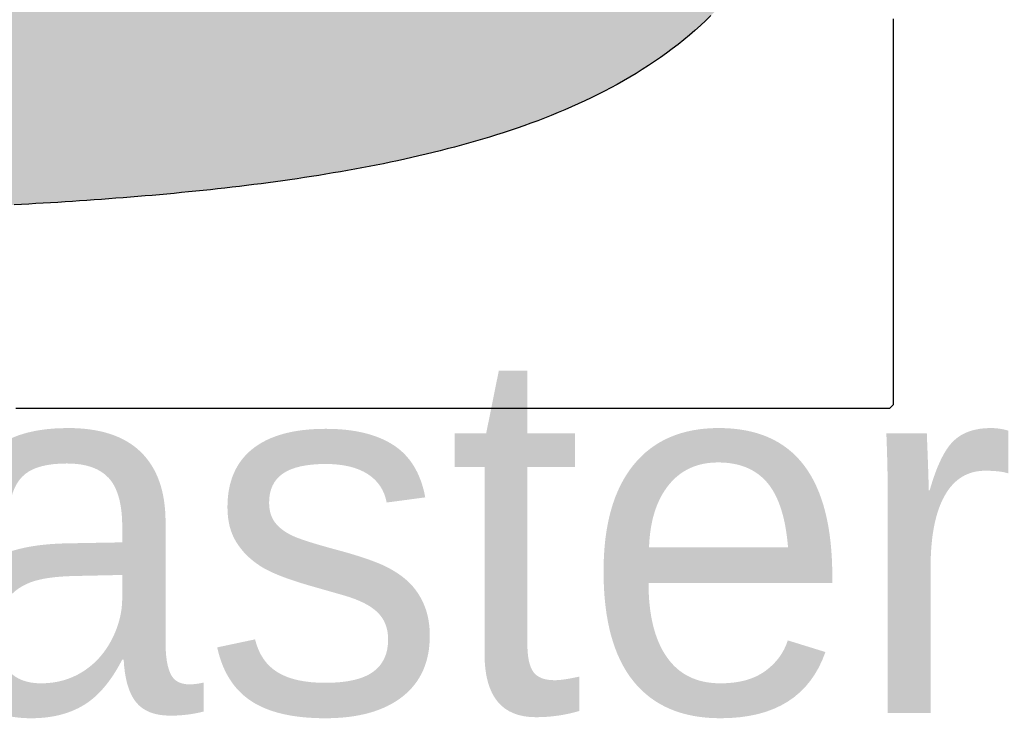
# Model space of a CAD drawing. Extents: x 0 to 591, y 0 to 1133.
# Drawn here: x 43.03 to 87.48, y 431.7 to 463.12 of the extents above; entities that cross this region are included whole.
import ezdxf

# ---------------------------------------------------------------- set-up
doc = ezdxf.new("R2010")
doc.units = 0
doc.layers.get('0').update_dxf_attribs({"lineweight": 0})

msp = doc.modelspace()

# ---------------------------------------------------------------- hatches: boundary and pattern name
at = {"true_color": 0x3333ff}
h = msp.add_hatch(color=256, dxfattribs=at)
h.dxf.hatch_style = 1
h.paths.add_polyline_path([(79.066, 474.459), (79.03, 474.133), (78.989, 473.808), (78.945, 473.483), (78.897, 473.159), (78.844, 472.835), (78.786, 472.512), (78.724, 472.19), (78.658, 471.869), (78.586, 471.549), (78.509, 471.231), (78.428, 470.913), (78.341, 470.597), (78.249, 470.282), (78.152, 469.969), (78.049, 469.658), (77.941, 469.348), (77.827, 469.041), (77.707, 468.736), (77.582, 468.433), (77.451, 468.132), (77.314, 467.834), (77.171, 467.539), (77.023, 467.247), (76.868, 466.958), (76.708, 466.672), (76.541, 466.389), (76.369, 466.11), (76.191, 465.835), (76.008, 465.563), (75.818, 465.296), (75.623, 465.032), (75.423, 464.773), (75.217, 464.518), (75.006, 464.267), (74.79, 464.02), (74.568, 463.779), (74.342, 463.541), (74.111, 463.309), (73.875, 463.081), (73.635, 462.857), (73.391, 462.639), (73.143, 462.425), (72.89, 462.216), (72.634, 462.011), (72.374, 461.811), (72.111, 461.616), (71.844, 461.425), (71.574, 461.239), (71.301, 461.058), (71.025, 460.88), (70.747, 460.707), (70.466, 460.539), (70.182, 460.374), (69.896, 460.214), (69.608, 460.058), (69.317, 459.906), (69.025, 459.757), (68.731, 459.613), (68.435, 459.472), (68.137, 459.334), (67.838, 459.201), (67.537, 459.071), (67.234, 458.944), (66.931, 458.82), (66.626, 458.7), (66.32, 458.582), (66.012, 458.468), (65.704, 458.357), (65.395, 458.249), (65.084, 458.143), (64.773, 458.04), (64.461, 457.94), (64.148, 457.842), (63.834, 457.747), (63.519, 457.655), (63.204, 457.565), (62.888, 457.477), (62.572, 457.391), (62.255, 457.308), (61.937, 457.227), (61.619, 457.147), (61.3, 457.07), (60.981, 456.995), (60.662, 456.922), (60.342, 456.85), (60.021, 456.781), (59.7, 456.713), (59.379, 456.647), (59.058, 456.583), (58.736, 456.52), (58.414, 456.459), (58.092, 456.399), (57.769, 456.341), (57.446, 456.284), (57.123, 456.229), (56.799, 456.175), (56.476, 456.123), (56.152, 456.072), (55.828, 456.022), (55.504, 455.973), (55.179, 455.926), (54.855, 455.88), (54.53, 455.835), (54.205, 455.791), (53.88, 455.748), (53.555, 455.707), (53.229, 455.666), (52.904, 455.627), (52.578, 455.588), (52.253, 455.55), (51.927, 455.514), (51.601, 455.478), (51.275, 455.443), (50.949, 455.409), (50.623, 455.376), (50.296, 455.344), (49.97, 455.313), (49.644, 455.282), (49.317, 455.252), (48.99, 455.223), (48.664, 455.195), (48.337, 455.168), (48.01, 455.141), (47.684, 455.115), (47.357, 455.089), (47.03, 455.064), (46.703, 455.04), (46.376, 455.017), (46.049, 454.994), (45.722, 454.972), (45.395, 454.95), (45.067, 454.929), (44.74, 454.908), (44.413, 454.888), (44.086, 454.869), (43.758, 454.85), (43.431, 454.831), (43.104, 454.813), (42.776, 454.796), (42.449, 454.779), (42.121, 454.762), (41.794, 454.746), (41.466, 454.731), (41.139, 454.715), (40.811, 454.701), (40.484, 454.686), (40.156, 454.672), (39.829, 454.659), (39.501, 454.646), (39.174, 454.633), (38.846, 454.62), (38.518, 454.608), (38.191, 454.597), (37.863, 454.585), (37.535, 454.574), (37.208, 454.564), (36.88, 454.553), (36.552, 454.543), (36.225, 454.533), (35.897, 454.524), (35.569, 454.515), (35.241, 454.506), (34.914, 454.497), (34.586, 454.489), (34.258, 454.48), (33.93, 454.473), (33.603, 454.465), (33.275, 454.458), (32.947, 454.45), (32.619, 454.444), (32.291, 454.437), (31.964, 454.43), (31.636, 454.424), (31.308, 454.418), (30.98, 454.412), (30.652, 454.407), (30.325, 454.401), (29.997, 454.396), (29.669, 454.391), (29.341, 454.386), (29.013, 454.381), (28.686, 454.376), (28.358, 454.372), (28.03, 454.368), (27.702, 454.364), (27.374, 454.36), (27.046, 454.356), (26.719, 454.352), (26.391, 454.349), (26.063, 454.345), (25.735, 454.342), (25.407, 454.339), (25.079, 454.336), (24.752, 454.333), (24.424, 454.33), (24.096, 454.327), (23.768, 454.325), (23.44, 454.322), (23.112, 454.32), (22.785, 454.317), (22.457, 454.315), (22.129, 454.313), (21.801, 454.311), (21.473, 454.309), (21.145, 454.307), (20.817, 454.305), (20.49, 454.303), (20.162, 454.302), (19.834, 454.3), (19.506, 454.299), (19.178, 454.297), (18.85, 454.296), (18.538, 454.374), (18.295, 454.59), (18.129, 454.872), (18.015, 455.179), (17.932, 455.497), (17.871, 455.819), (17.824, 456.143), (17.788, 456.469), (17.761, 456.796), (17.74, 457.123), (17.725, 457.45), (17.714, 457.778), (17.707, 458.106), (17.704, 458.434), (17.703, 458.762), (17.705, 459.089), (17.709, 459.417), (17.715, 459.745), (17.723, 460.073), (17.732, 460.4), (17.743, 460.728), (17.79, 461.034), (18.084, 461.179), (18.376, 461.326), (18.668, 461.476), (18.958, 461.628), (19.247, 461.783), (19.535, 461.94), (19.822, 462.099), (20.107, 462.261), (20.391, 462.425), (20.674, 462.59), (20.955, 462.759), (21.236, 462.929), (21.515, 463.101), (21.792, 463.275), (22.068, 463.452), (22.344, 463.63), (22.617, 463.811), (22.89, 463.993), (23.161, 464.177), (23.431, 464.364), (23.699, 464.552), (23.966, 464.742), (24.232, 464.934), (24.496, 465.128), (24.759, 465.323), (25.021, 465.521), (25.282, 465.72), (25.541, 465.921), (25.798, 466.124), (26.055, 466.328), (26.31, 466.534), (26.563, 466.742), (26.815, 466.952), (27.066, 467.163), (27.316, 467.375), (27.564, 467.59), (27.81, 467.806), (28.056, 468.023), (28.299, 468.243), (28.542, 468.463), (28.783, 468.686), (29.022, 468.91), (29.26, 469.135), (29.497, 469.362), (29.732, 469.59), (29.966, 469.82), (30.199, 470.051), (30.429, 470.284), (30.659, 470.518), (30.887, 470.754), (31.113, 470.991), (31.338, 471.229), (31.562, 471.469), (31.784, 471.71), (32.005, 471.953), (32.224, 472.197), (32.441, 472.442), (32.657, 472.689), (32.872, 472.936), (33.085, 473.186), (33.296, 473.436), (33.506, 473.688), (33.715, 473.941), (33.921, 474.195), (34.127, 474.451), (34.33, 474.708), (34.533, 474.966), (34.733, 475.225), (34.932, 475.486), (35.129, 475.748), (35.325, 476.011), (35.519, 476.275), (35.712, 476.54), (35.903, 476.807), (36.092, 477.074), (36.28, 477.343), (36.466, 477.613), (36.651, 477.884), (36.833, 478.156), (37.014, 478.43), (37.194, 478.704), (37.372, 478.98), (37.548, 479.256), (37.722, 479.534), (37.895, 479.813), (38.066, 480.092), (38.235, 480.373), (38.403, 480.655), (38.568, 480.938), (38.732, 481.222), (38.895, 481.506), (39.055, 481.792), (39.214, 482.079), (39.371, 482.367), (39.527, 482.656), (39.68, 482.945), (39.832, 483.236), (39.982, 483.527), (40.13, 483.82), (40.276, 484.113), (40.421, 484.408), (40.563, 484.703), (40.704, 484.999), (40.843, 485.296), (40.98, 485.594), (41.116, 485.892), (41.249, 486.192), (41.381, 486.492), (41.51, 486.793), (41.638, 487.095), (41.764, 487.398), (41.888, 487.701), (42.01, 488.006), (42.13, 488.311), (42.248, 488.616), (42.365, 488.923), (42.479, 489.23), (42.592, 489.538), (42.702, 489.847), (42.811, 490.156), (42.917, 490.466), (43.022, 490.777), (43.124, 491.088), (43.225, 491.4), (43.324, 491.713), (43.42, 492.026), (43.515, 492.34), (43.608, 492.655), (43.698, 492.97), (43.787, 493.285), (43.874, 493.602), (43.958, 493.918), (44.041, 494.236), (44.122, 494.553), (44.2, 494.872), (44.277, 495.19), (44.351, 495.51), (44.423, 495.83), (44.494, 496.15), (44.562, 496.47), (44.628, 496.792), (44.692, 497.113), (44.754, 497.435), (44.814, 497.757), (44.872, 498.08), (44.928, 498.403), (44.982, 498.727), (45.033, 499.05), (45.083, 499.374), (45.13, 499.699), (45.326, 499.449), (45.527, 499.19), (45.73, 498.932), (45.934, 498.676), (46.141, 498.422), (46.35, 498.169), (46.561, 497.918), (46.774, 497.669), (46.989, 497.422), (47.207, 497.176), (47.426, 496.933), (47.648, 496.691), (47.872, 496.452), (48.098, 496.214), (48.326, 495.979), (48.557, 495.746), (48.789, 495.515), (49.024, 495.286), (49.262, 495.06), (49.501, 494.836), (49.743, 494.614), (49.986, 494.395), (50.232, 494.178), (50.481, 493.964), (50.731, 493.753), (50.984, 493.544), (51.239, 493.338), (51.496, 493.134), (51.755, 492.934), (52.017, 492.736), (52.28, 492.541), (52.546, 492.349), (52.814, 492.16), (53.084, 491.974), (53.356, 491.791), (53.63, 491.611), (53.906, 491.434), (54.184, 491.26), (54.464, 491.09), (54.746, 490.922), (55.03, 490.758), (55.315, 490.597), (55.603, 490.439), (55.892, 490.285), (56.183, 490.133), (56.475, 489.985), (56.769, 489.84), (57.065, 489.699), (57.362, 489.56), (57.661, 489.425), (57.961, 489.293), (58.262, 489.164), (58.565, 489.038), (58.869, 488.915), (59.174, 488.795), (59.481, 488.679), (59.788, 488.565), (60.096, 488.454), (60.406, 488.346), (60.716, 488.24), (61.028, 488.138), (61.34, 488.038), (61.653, 487.94), (61.967, 487.845), (62.281, 487.753), (62.596, 487.662), (62.912, 487.574), (63.229, 487.488), (63.545, 487.403), (63.863, 487.321), (64.18, 487.24), (64.499, 487.161), (64.817, 487.083), (65.136, 487.006), (65.455, 486.931), (65.774, 486.856), (66.093, 486.782), (66.413, 486.709), (66.733, 486.636), (67.052, 486.563), (67.372, 486.49), (67.692, 486.417), (68.011, 486.344), (68.33, 486.269), (68.65, 486.194), (68.968, 486.118), (69.287, 486.039), (69.605, 485.959), (69.922, 485.877), (70.239, 485.792), (70.555, 485.704), (70.87, 485.613), (71.183, 485.518), (71.496, 485.419), (71.807, 485.316), (72.116, 485.207), (72.424, 485.093), (72.729, 484.973), (73.031, 484.846), (73.331, 484.713), (73.626, 484.572), (73.918, 484.423), (74.206, 484.265), (74.488, 484.099), (74.765, 483.923), (75.036, 483.738), (75.299, 483.543), (75.555, 483.338), (75.803, 483.124), (76.042, 482.899), (76.272, 482.665), (76.492, 482.422), (76.702, 482.17), (76.901, 481.91), (77.09, 481.642), (77.269, 481.367), (77.436, 481.086), (77.594, 480.798), (77.741, 480.505), (77.878, 480.207), (78.006, 479.905), (78.124, 479.6), (78.234, 479.291), (78.335, 478.979), (78.428, 478.664), (78.513, 478.348), (78.591, 478.029), (78.662, 477.709), (78.727, 477.388), (78.785, 477.065), (78.838, 476.742), (78.885, 476.417), (78.927, 476.092), (78.963, 475.766), (78.995, 475.44), (79.023, 475.113), (79.046, 474.786), (79.066, 474.459)])

# ---------------------------------------------------------------- linework, layer by layer
msp.add_lwpolyline([(74.111, 463.309), (73.875, 463.081), (73.635, 462.857), (73.391, 462.639), (73.143, 462.425), (72.89, 462.216), (72.634, 462.011), (72.374, 461.811), (72.111, 461.616), (71.844, 461.425), (71.574, 461.239), (71.301, 461.058), (71.025, 460.88), (70.747, 460.707), (70.466, 460.539), (70.182, 460.374), (69.896, 460.214), (69.608, 460.058), (69.317, 459.906), (69.025, 459.757), (68.731, 459.613), (68.435, 459.472), (68.137, 459.334), (67.838, 459.201), (67.537, 459.071), (67.234, 458.944), (66.931, 458.82), (66.626, 458.7), (66.32, 458.582), (66.012, 458.468), (65.704, 458.357), (65.395, 458.249), (65.084, 458.143), (64.773, 458.04), (64.461, 457.94), (64.148, 457.842), (63.834, 457.747), (63.519, 457.655), (63.204, 457.565), (62.888, 457.477), (62.572, 457.391), (62.255, 457.308), (61.937, 457.227), (61.619, 457.147), (61.3, 457.07), (60.981, 456.995), (60.662, 456.922), (60.342, 456.85), (60.021, 456.781), (59.7, 456.713), (59.379, 456.647), (59.058, 456.583), (58.736, 456.52), (58.414, 456.459), (58.092, 456.399), (57.769, 456.341), (57.446, 456.284), (57.123, 456.229), (56.799, 456.175), (56.476, 456.123), (56.152, 456.072), (55.828, 456.022), (55.504, 455.973), (55.179, 455.926), (54.855, 455.88), (54.53, 455.835), (54.205, 455.791), (53.88, 455.748), (53.555, 455.707), (53.229, 455.666), (52.904, 455.627), (52.578, 455.588), (52.253, 455.55), (51.927, 455.514), (51.601, 455.478), (51.275, 455.443), (50.949, 455.409), (50.623, 455.376), (50.296, 455.344), (49.97, 455.313), (49.644, 455.282), (49.317, 455.252), (48.99, 455.223), (48.664, 455.195), (48.337, 455.168), (48.01, 455.141), (47.684, 455.115), (47.357, 455.089), (47.03, 455.064), (46.703, 455.04), (46.376, 455.017), (46.049, 454.994), (45.722, 454.972), (45.395, 454.95), (45.067, 454.929), (44.74, 454.908), (44.413, 454.888), (44.086, 454.869), (43.758, 454.85), (43.431, 454.831), (43.104, 454.813), (42.776, 454.796)], dxfattribs=at)
at = {"true_color": 0x444488}
msp.add_lwpolyline([(82.311, 463.158), (82.311, 462.831), (82.311, 462.503), (82.311, 462.176), (82.311, 461.848), (82.311, 461.521), (82.311, 461.193), (82.311, 460.866), (82.311, 460.539), (82.311, 460.211), (82.311, 459.884), (82.311, 459.556), (82.311, 459.229), (82.311, 458.901), (82.311, 458.574), (82.311, 458.246), (82.311, 457.919), (82.311, 457.591), (82.311, 457.264), (82.311, 456.936), (82.311, 456.609), (82.311, 456.281), (82.311, 455.954), (82.311, 455.626), (82.311, 455.299), (82.311, 454.971), (82.311, 454.644), (82.311, 454.317), (82.311, 453.989), (82.311, 453.662), (82.311, 453.334), (82.311, 453.007), (82.311, 452.679), (82.311, 452.352), (82.311, 452.024), (82.311, 451.697), (82.311, 451.369), (82.311, 451.042), (82.311, 450.714), (82.311, 450.387), (82.311, 450.059), (82.311, 449.732), (82.311, 449.404), (82.311, 449.077), (82.311, 448.75), (82.311, 448.422), (82.311, 448.095), (82.311, 447.767), (82.311, 447.44), (82.311, 447.112), (82.311, 446.785), (82.311, 446.457), (82.311, 446.13), (82.311, 445.802), (82.147, 445.639), (81.819, 445.639), (81.492, 445.639), (81.165, 445.639), (80.837, 445.639), (80.51, 445.639), (80.182, 445.639), (79.855, 445.639), (79.527, 445.639), (79.2, 445.639), (78.872, 445.639), (78.545, 445.639), (78.217, 445.639), (77.89, 445.639), (77.562, 445.639), (77.235, 445.639), (76.907, 445.639), (76.58, 445.639), (76.252, 445.639), (75.925, 445.639), (75.597, 445.639), (75.27, 445.639), (74.943, 445.639), (74.615, 445.639), (74.288, 445.639), (73.96, 445.639), (73.633, 445.639), (73.305, 445.639), (72.978, 445.639), (72.65, 445.639), (72.323, 445.639), (71.995, 445.639), (71.668, 445.639), (71.34, 445.639), (71.013, 445.639), (70.685, 445.639), (70.358, 445.639), (70.03, 445.639), (69.703, 445.639), (69.375, 445.639), (69.048, 445.639), (68.721, 445.639), (68.393, 445.639), (68.066, 445.639), (67.738, 445.639), (67.411, 445.639), (67.083, 445.639), (66.756, 445.639), (66.428, 445.639), (66.101, 445.639), (65.773, 445.639), (65.446, 445.639), (65.118, 445.639), (64.791, 445.639), (64.463, 445.639), (64.136, 445.639), (63.808, 445.639), (63.481, 445.639), (63.154, 445.639), (62.826, 445.639), (62.499, 445.639), (62.171, 445.639), (61.844, 445.639), (61.516, 445.639), (61.189, 445.639), (60.861, 445.639), (60.534, 445.639), (60.206, 445.639), (59.879, 445.639), (59.551, 445.639), (59.224, 445.639), (58.896, 445.639), (58.569, 445.639), (58.241, 445.639), (57.914, 445.639), (57.586, 445.639), (57.259, 445.639), (56.932, 445.639), (56.604, 445.639), (56.277, 445.639), (55.949, 445.639), (55.622, 445.639), (55.294, 445.639), (54.967, 445.639), (54.639, 445.639), (54.312, 445.639), (53.984, 445.639), (53.657, 445.639), (53.329, 445.639), (53.002, 445.639), (52.674, 445.639), (52.347, 445.639), (52.019, 445.639), (51.692, 445.639), (51.365, 445.639), (51.037, 445.639), (50.71, 445.639), (50.382, 445.639), (50.055, 445.639), (49.727, 445.639), (49.4, 445.639), (49.072, 445.639), (48.745, 445.639), (48.417, 445.639), (48.09, 445.639), (47.762, 445.639), (47.435, 445.638), (47.107, 445.638), (46.78, 445.638), (46.452, 445.638), (46.125, 445.638), (45.797, 445.638), (45.47, 445.638), (45.143, 445.638), (44.815, 445.638), (44.488, 445.638), (44.16, 445.638), (43.833, 445.638), (43.505, 445.638), (43.178, 445.638), (42.85, 445.638)], dxfattribs=at)

# ---------------------------------------------------------------- texts
at = {"true_color": 0x333388}
msp.add_text('Raster', height=16.3934, dxfattribs=at).set_placement((23.276, 431.934))

doc.saveas('drawing.dxf')
